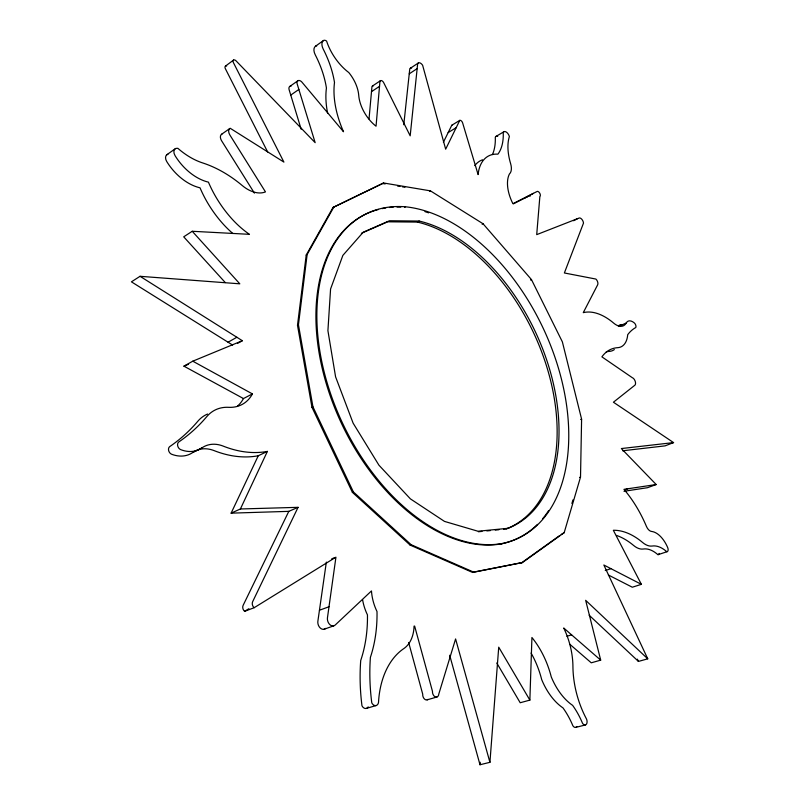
<?xml version="1.0" encoding="UTF-8"?>
<svg xmlns="http://www.w3.org/2000/svg" width="805" height="805" viewBox="0 0 805 805"><rect width="100%" height="100%" fill="white"/><g stroke="black" fill="none" stroke-linecap="round" stroke-linejoin="round"><path stroke-width="1.21" d="M580.516 477.083L581.602 419.153L562.373 341.873L531.471 279.597L483.03 223.75L430.444 190.866L383.623 182.987L333.008 207.469L306.212 255.054L297.498 325.29L311.968 407.32L352.389 492.348L410.117 545.086L472.595 572.446L522.475 562.534L564.174 532.689L580.516 477.083L579.56 477.446M496.776 662.998L520.201 702.745L529.871 700.109L531.924 637.51A71.675 45.674 74.5 0 1 551.264 676.904A52.084 31.315 73.4 0 0 572.617 705.361A64.571 39.998 76.1 0 1 582.548 723.333A4.438 2.677 75.1 0 0 586.503 724.108A4.438 2.677 75.1 0 0 585.98 718.01A69.934 40.864 73.9 0 1 572.929 666.47A58.282 36.255 73.3 0 0 563.711 628.001L600.691 660.14L591.262 662.817L569.698 644.171M449.683 655.24L480.001 764.75L489.923 762.325L498.728 647.17L529.871 700.109M480.001 764.75L480.203 762.255M369.022 118.999L371.88 87.463A2.968 1.711 57.4 0 1 373.268 85.894M403.778 124.755L409.695 69.602A4.327 2.405 57.9 0 1 411.627 68.012M522.475 562.534L473.602 572.093L411.124 544.693L353.375 491.915L312.944 406.837L298.444 324.777L307.138 254.511L333.914 206.915M326.347 562.101L317.874 621.208A6.138 4.438 72.3 0 0 320.249 628.011A6.138 4.438 72.3 0 0 325.633 628.373M571.902 503.467L572.949 499.915M267.381 451.404L258.264 455.761L231.126 513.147L240.393 508.981L267.381 451.404A116.967 83.116 59.6 0 1 223.267 446.131A35.37 26.525 64.5 0 0 201.904 447.912A34.243 25.74 61 0 1 180.803 449.673A4.448 3.381 62.1 0 1 177.724 445.96A4.448 3.381 62.1 0 1 178.871 441.905A255.99 189.467 49.7 0 0 206.784 416.618A46.69 34.404 63.7 0 1 228.6 407.32A45.432 32.753 60 0 0 252.428 393.907L192.777 361.183L183.922 366.164L243.462 398.555L252.428 393.907M298.061 507.331L252.649 601.687A4.297 3.24 71.1 0 0 254.169 607.705L244.629 611.337A4.267 3.24 71.2 0 1 243.13 605.36L288.794 511.356L298.061 507.331L240.393 508.981M622.657 450.79L665.061 445.869L673.574 442.599L613.42 402.218L634.702 385.343A4.216 2.274 66.6 0 0 635.246 381.419A4.216 2.274 66.6 0 0 632.317 377.696L601.909 356.857A66.07 35.812 67.2 0 1 617.737 347.669A30.218 16.261 65.1 0 0 627.709 334.689A79.393 41.689 67.2 0 1 635.779 327.534A3.009 1.59 65.5 0 0 634.34 322.946A12.437 6.581 65.6 0 0 626.23 322.996A19.099 10.173 65 0 1 613.621 323.067A65.467 35.983 66.2 0 0 583.263 312.662L597.672 284.779A3.874 2.073 64.3 0 0 595.891 279.063L564.375 272.976L583.494 223.106A4.055 2.143 63 0 0 581.814 219.292A4.055 2.143 63 0 0 579.117 218.044L536.714 234.637L539.853 196.551A2.888 1.56 62 0 0 539.722 193.17A2.888 1.56 62 0 0 536.985 191.54L512.916 203.705A30.842 16.814 61.9 0 1 509.464 173.94A13.645 7.466 60.9 0 0 510.622 163.646A46.529 24.784 61.5 0 1 509.374 136.558A4.82 2.596 60.5 0 0 506.285 132.07A4.82 2.596 60.5 0 0 503.236 132.584A57.809 31.667 59.4 0 1 497.913 154.168A51.148 28.276 61.7 0 0 478.1 174.584L462.644 122.944A2.636 1.459 59.6 0 0 459.766 120.358L445.668 149.177L422.635 65.306A4.347 2.395 58 0 0 419.516 62.79A4.347 2.395 58 0 0 417.594 64.38L410.178 135.834L383.744 82.774A2.989 1.711 57.5 0 0 381.268 80.56A2.989 1.711 57.5 0 0 379.89 82.13L376.046 126.204A29.302 16.975 57.8 0 1 358.728 95.332A28.346 16.694 56.6 0 0 348.796 72.551A39.858 22.711 56.3 0 1 326.609 41.095A4.578 2.657 55.7 0 0 323.509 40.512L315.54 46.197A8.734 5.112 55.7 0 0 315.238 54.77A83.136 50.564 54.5 0 1 326.428 88.037A79.685 46.61 58.2 0 0 327.685 113.475M443.394 142.244L451.776 125.268L459.766 120.358M225.491 66.07L233.571 60.063A2.646 1.63 53.7 0 1 236.086 60.888L315.158 142.666L297.236 84.123A4.488 2.697 55.7 0 1 298.041 80.661A4.488 2.697 55.7 0 1 301.714 81.869L343.514 131.738A80.067 46.459 58.3 0 1 334.498 82.513A83.569 50.433 54.7 0 0 323.228 49.105A8.785 5.092 55.8 0 1 323.509 40.512M166.655 154.872L174.967 148.945M521.479 562.876L559.133 535.949M561.165 534.49L564.174 532.689M221.526 134.314L229.787 128.528M289.951 86.336L298.041 80.651M290.756 95.091L298.866 89.446M372.504 85.994L380.503 80.661M371.497 91.659L379.517 86.336M410.309 68.294L418.208 63.072M409.242 73.839L417.161 68.616M233.571 60.063A2.646 1.63 53.7 0 0 233.41 62.609L283.903 162.097L230.21 128.277A5.786 3.713 54.7 0 0 229.848 134.948L265.469 191.902A30.982 20.024 55.7 0 1 242.255 185.542A112.569 78.085 56.7 0 0 202.639 162.922A62.347 40.22 53.3 0 1 177.865 148.321A6.239 4.166 53.4 0 0 175.047 155.627A44.909 29.433 54 0 0 208.425 182.141A86.095 55.354 56.3 0 0 230.894 217.742A75.388 48.723 56.3 0 0 249.409 234.325L192.234 231.277L183.711 236.821L225.299 282.585M192.234 231.277L239.799 283.823L140.04 276.306L131.426 281.841L232.615 345.063M254.169 607.705L335.937 557.171L327.454 617.777A6.178 4.438 72.2 0 0 329.849 624.62A6.178 4.438 72.2 0 0 335.232 625.002L371.467 590.93A39.032 26.656 71.4 0 0 377.002 611.528A130.169 96.469 70.5 0 1 370.401 657.343A164.28 106.632 75.2 0 0 371.779 702.876A5.263 3.693 75.5 0 0 376.146 705.522A5.263 3.693 75.5 0 0 378.602 701.004A83.197 55.958 76 0 1 403.808 648.599A34.706 23.949 72.2 0 0 414.062 626.139L414.635 626.069L432.466 691.324A4.558 3.069 75 0 0 435.344 696.919A4.558 3.069 75 0 0 438.826 693.94L455.59 638.949L489.923 762.325M244.629 611.337L248.886 608.711M448.174 132.573L456.194 127.673M333.008 207.469L383.623 182.987M495.991 136.427L503.93 131.728M306.212 255.054L307.138 254.511M429.558 191.389L430.444 190.866M404.613 207.328L405.509 206.794A179.726 112.167 64.7 0 1 559.093 370.401A179.726 112.167 64.7 0 1 502.441 543.476L501.445 543.848A179.304 111.825 64.7 0 1 331.791 400.266A179.304 111.825 64.7 0 1 378.511 209.461M361.375 233.299L387.628 221.808L417.403 222.079L419.214 221.053A166.766 104.187 64.7 0 1 549.976 370.491A166.766 104.187 64.7 0 1 508.076 528.301L503.689 529.267M228.046 342.216L236.861 337.265M237.455 343.453L242.355 340.716L140.04 276.306M525.343 197.778L533.403 193.351M297.498 325.29L298.444 324.777M482.145 224.243L483.03 223.75M573.603 220.731L577.618 218.628M513.439 203.806L528.04 196.42M530.565 280.049L531.471 279.597M207.549 414.042A46.408 34.434 63.7 0 0 197.778 421.307A254.39 189.467 49.4 0 1 169.815 446.544A4.417 3.381 62 0 0 168.658 450.589A4.417 3.381 62 0 0 171.727 454.282A34.041 25.76 60.9 0 0 192.818 452.47L201.904 447.912M311.968 407.32L312.944 406.837M619.015 326.287L626.23 322.996M352.389 492.348L353.375 491.915M580.667 419.536L581.602 419.153M192.777 361.183L242.355 340.716M183.922 366.164L188.531 364.263M331.751 558.811L334.89 557.583M410.117 545.086L411.124 544.693M624.549 489.983L627.85 488.766M673.574 442.599L621.359 448.556L656.196 484.53L647.482 487.709L623.996 491.271M319.444 610.24L328.993 606.759M472.595 572.446L473.602 572.093M324.002 629.269L333.602 625.898M605.259 570.544L610.945 568.662M658.158 554.635L667.063 551.697M656.196 484.53L623.945 489.349A93.954 54.609 70.5 0 1 646.405 526.329A7.466 4.136 69.9 0 0 651.527 531.441A24.049 13.323 70.6 0 1 667.687 547.581A3.321 1.821 70.5 0 1 666.761 551.717A35.792 19.833 71.2 0 0 652.241 546.032A24.16 13.413 69.8 0 1 642.601 542.479A82.955 47.425 72 0 0 613.34 530.284L641.384 584.339L632.307 587.217L608.369 575.001M566.901 636.272L571.6 634.853M366.335 708.42L376.146 705.522M427.214 699.817L436.974 696.999M589.169 615.231L638.435 661.418L647.753 658.832L603.851 565.009L641.384 584.339M575.686 727.408L585.346 724.973M478.391 531.753L482.004 531.401M486.824 530.928L490.436 530.565M495.256 530.092L498.869 529.74M508.076 528.301L477.969 531.24L444.481 521.399L410.409 498.879L378.924 465.169L353.123 423.158L335.584 376.831L327.917 330.674L330.573 289.005L342.87 255.386L363.206 232.232L389.439 220.761L419.214 221.053M231.126 513.147L288.794 511.356M382.727 183.52L385.193 183.943M397.509 186.005L399.974 186.418M402.44 186.841L404.905 187.253M647.753 658.832L585.658 600.319L600.691 660.14M254.42 193.14L221.566 140.714A5.756 3.723 54.6 0 1 221.949 134.063M267.673 151.994L225.33 68.616A2.636 1.64 53.5 0 1 226.678 65.99M637.369 659.144L638.435 661.418M301.161 129.243L289.136 89.788A4.458 2.707 55.5 0 1 291.058 86.155M408.658 642.501L422.716 694.182A4.538 3.069 75.1 0 0 424.386 698.931A4.538 3.069 75.1 0 0 427.918 699.414M315.54 46.197A4.558 2.657 55.6 0 1 316.687 45.945M451.776 125.268A2.626 1.459 59.5 0 1 452.008 125.218M474.799 165.619A50.916 28.386 61.7 0 1 482.497 159.803M492.429 154.55A57.547 31.787 59.3 0 0 495.296 137.283A4.8 2.606 60.5 0 1 497.701 136.427M528.945 195.957A2.878 1.57 61.9 0 1 530.284 196.078M618.401 326.106A12.387 6.611 65.6 0 1 622.134 324.636M614.336 349.581A30.087 16.331 65.1 0 1 609.385 351.382A65.779 35.963 67.3 0 0 606.286 351.815M658.681 554.363A3.311 1.831 70.5 0 1 657.856 554.645A35.621 19.914 71.3 0 0 643.316 549.02A24.049 13.464 69.9 0 1 633.656 545.498A82.563 47.586 72.1 0 0 616.499 535.416M659.174 553.417A3.311 1.831 70.5 0 1 658.893 554.112M576.843 726.533A4.417 2.677 75.2 0 1 572.878 725.778A64.229 40.089 76.2 0 0 562.987 707.907A51.822 31.405 73.5 0 1 541.695 679.601A71.283 45.774 74.6 0 0 531.079 653.036M367.05 708.098A5.233 3.703 75.7 0 1 361.968 705.794A163.385 106.834 75.3 0 1 360.721 660.482A129.384 96.54 70.6 0 0 367.452 614.879A38.811 26.696 71.5 0 1 362.572 599.604M368.187 706.85A5.233 3.703 75.7 0 1 367.674 707.565M258.264 455.761A116.292 83.217 59.5 0 1 214.17 450.639A35.158 26.545 64.5 0 0 192.818 452.47M243.462 398.555A45.161 32.794 60 0 1 237.475 406.112M232.876 233.52A74.976 48.833 56.2 0 1 222.401 223.196A85.632 55.475 56.2 0 1 200.032 187.817A44.657 29.483 53.8 0 1 166.726 161.523A6.209 4.166 53.3 0 1 167.953 154.228M417.403 222.079A166.585 104.258 64.7 0 1 548.125 371.316A166.585 104.258 64.7 0 1 506.093 529.036M382.093 208.626A179.304 111.825 64.7 0 1 385.746 207.972M389.459 207.489A179.304 111.825 64.7 0 1 393.212 207.187M396.996 207.056A179.304 111.825 64.7 0 1 400.799 207.106M424.96 211.624A179.626 112.207 64.7 0 1 428.592 212.832M548.557 510.722A179.626 112.207 64.7 0 1 542.54 518.853M537.468 524.377A179.626 112.207 64.7 0 1 501.445 543.848M502.441 543.476A179.404 111.794 64.7 0 1 326.538 380.805A179.404 111.794 64.7 0 1 405.509 206.794"/></g></svg>
